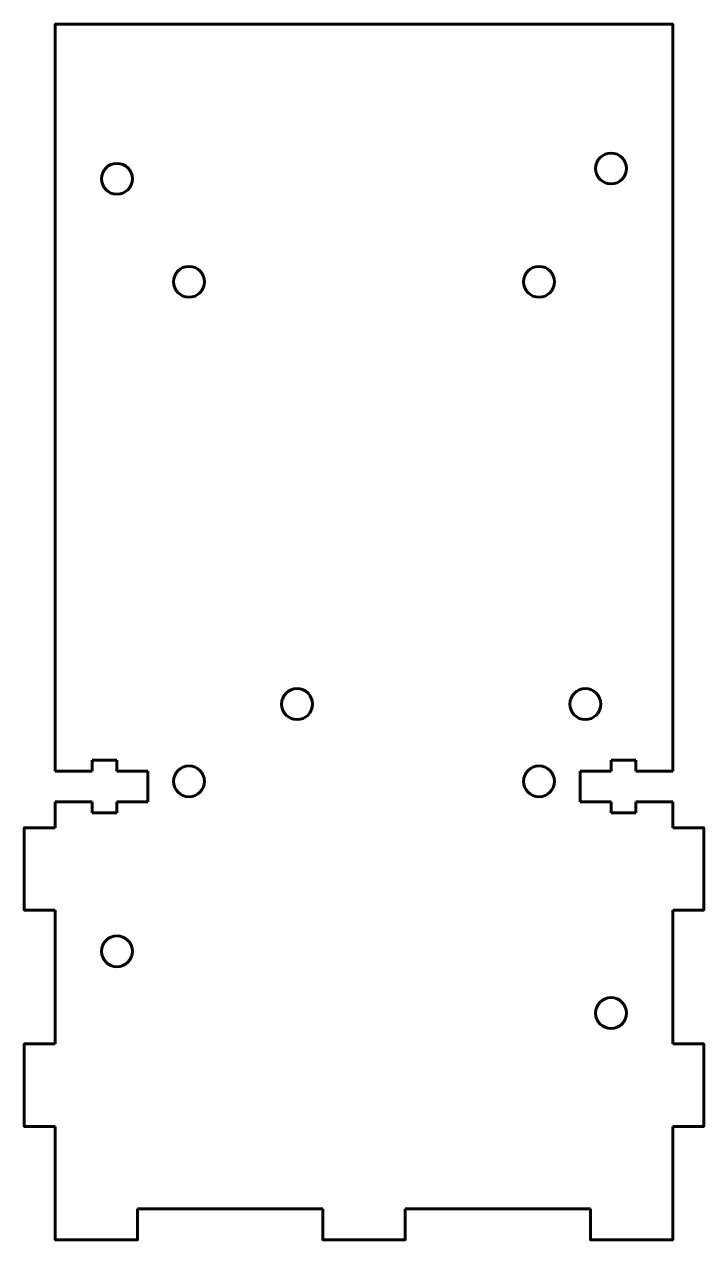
# Model space of a CAD drawing. Header units: millimetres. Extents: x -33 to 33, y -41 to 77.
import ezdxf

# ---------------------------------------------------------------- set-up
doc = ezdxf.new("R2010")
doc.units = ezdxf.units.MM
doc.linetypes.add('K5LT_BASIC', pattern=[0])

msp = doc.modelspace()

# ---------------------------------------------------------------- linework, layer by layer
at = {"color": 143, "linetype": 'K5LT_BASIC', "lineweight": 60, "true_color": 0x33acca}
for p, q in [((-24, 5.55), (-26.4, 5.55)), ((-26.4, 5.55), (-26.4, 4.5)), ((-24, 4.5), (-24, 5.55)), ((24, 4.5), (24, 5.55)), ((24, 5.55), (26.4, 5.55)), ((26.4, 5.55), (26.4, 4.5)), ((-26.4, 4.5), (-30, 4.5)), ((-21, 4.5), (-24, 4.5)), ((-21, 1.5), (-21, 4.5)), ((21, 1.5), (21, 4.5)), ((21, 4.5), (24, 4.5)), ((26.4, 4.5), (30, 4.5)), ((-30, 1.5), (-26.4, 1.5)), ((-26.4, 1.5), (-26.4, 0.45)), ((-24, 0.45), (-24, 1.5)), ((-24, 1.5), (-21, 1.5)), ((24, 1.5), (21, 1.5)), ((24, 0.45), (24, 1.5)), ((30, 1.5), (26.4, 1.5)), ((26.4, 1.5), (26.4, 0.45)), ((-26.4, 0.45), (-24, 0.45)), ((26.4, 0.45), (24, 0.45))]:
    msp.add_line(p, q, dxfattribs=at)
for points in [[(-30, 4.5), (-30, 77), (30, 77), (30, 4.5)], [(-30, -1), (-30, 1.5)], [(30, 1.5), (30, -1)], [(-30, -1), (-33, -1), (-33, -9), (-30, -9)], [(30, -9), (33, -9), (33, -1), (30, -1)], [(-30, -22), (-30, -9)], [(30, -9), (30, -22)], [(-30, -22), (-33, -22), (-33, -30), (-30, -30)], [(30, -30), (33, -30), (33, -22), (30, -22)], [(-30, -38), (-30, -30)], [(30, -30), (30, -38)], [(-30, -38), (-30, -41), (-22, -41), (-22, -38)], [(-4, -38), (-22, -38)], [(-4, -38), (-4, -41), (4, -41), (4, -38)], [(22, -38), (4, -38)], [(30, -38), (30, -41), (22, -41), (22, -38)]]:
    msp.add_lwpolyline(points, dxfattribs=at)
for centre in [(24, 63), (-24, 62), (-17, 52), (17, 52), (-6.5, 11), (21.5, 11), (-17, 3.5), (17, 3.5), (-24, -13), (24, -19)]:
    msp.add_circle(centre, 1.5, dxfattribs=at)

doc.saveas('drawing.dxf')
